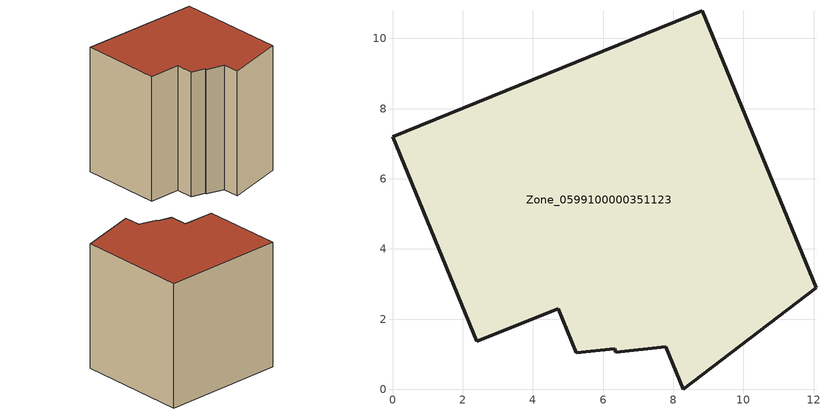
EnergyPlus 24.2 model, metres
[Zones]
Zone_0599100000351123
 floor ground (C_G): 0,7.2 8.82,10.79 12.07,2.89 8.29,0 7.79,1.21 6.36,1.05 6.34,1.16 5.24,1.04 4.72,2.3 2.4,1.37 z0
 wall outside (C_F): 8.82,10.79 0,7.2 2.4,1.37 4.72,2.3 5.24,1.04 6.34,1.16 6.36,1.05 7.79,1.21 8.29,0 12.07,2.89 8.82,10.79 z0:9.73
 roof outside (C_R): 12.07,2.89 8.82,10.79 0,7.2 2.4,1.37 4.72,2.3 5.24,1.04 6.34,1.16 6.36,1.05 7.79,1.21 8.29,0 z9.73
[BUILDING]
Pand.0599100000351123: North Axis=0; Terrain=City; Loads Convergence Tolerance Value=0.04; Temperature Convergence Tolerance Value=0.4; Solar Distribution=FullExterior; Maximum Number of Warmup Days=25; Minimum Number of Warmup Days=1
[Site:Location]
Rotterdam.The.Hague.AP_ZH_NLD Design_Conditions: Latitude=51.96; Longitude=4.45; Time Zone=1; Elevation=-4.5
[SITE:GROUNDTEMPERATURE:BUILDINGSURFACE]
18, 18, 18, 18, 18, 18, 18, 18, 18, 18, 18, 18
[MATERIAL] Thermal Absorptance=0.9; Solar Absorptance=0.7; Visible Absorptance=0.7
Name | Roughness | Thickness | Conductivity | Density | Specific Heat
G.TC.1992-2005 | MediumSmooth | 0.15 | 0.06 | 540 | 1210
F.TC.1992-2005 | Rough | 0.3 | 0.12 | 1920 | 840
R.TC.1992-2005 | MediumRough | 0.2 | 0.08 | 1500 | 1000
[CONSTRUCTION]
C_G: G.TC.1992-2005
C_F: F.TC.1992-2005
C_R: R.TC.1992-2005
[ZONE]
Zone_0599100000351123: Type=1; Multiplier=1; Ceiling Height=Autocalculate; Volume=Autocalculate; Floor Area=autocalculate; Part of Total Floor Area=Yes
[ZONEINFILTRATION:DESIGNFLOWRATE]
Infil_Zone_0599100000351123: Zone or ZoneList or Space or SpaceList=Zone_0599100000351123; Schedule=AlwaysOn; Design Flow Rate Calculation Method=Flow/Area; Flow Rate per Floor Area=0.0015; Constant Term Coefficient=1; Temperature Term Coefficient=0; Velocity Term Coefficient=0; Velocity Squared Term Coefficient=0
[HVACTEMPLATE:ZONE:IDEALLOADSAIRSYSTEM]
Zone_0599100000351123: Maximum Heating Supply Air Temperature=50; Minimum Cooling Supply Air Temperature=13; Maximum Heating Supply Air Humidity Ratio=0.0156; Minimum Cooling Supply Air Humidity Ratio=0.0077; Heating Limit=NoLimit; Cooling Limit=NoLimit; Dehumidification Control Type=ConstantSensibleHeatRatio; Cooling Sensible Heat Ratio=0.7; Dehumidification Setpoint=60; Humidification Control Type=None; Humidification Setpoint=30; Outdoor Air Method=None; Outdoor Air Flow Rate per Person=0.00944; Outdoor Air Flow Rate per Zone Floor Area=0; Outdoor Air Flow Rate per Zone=0; Demand Controlled Ventilation Type=None; Outdoor Air Economizer Type=NoEconomizer; Heat Recovery Type=None; Sensible Heat Recovery Effectiveness=0.7; Latent Heat Recovery Effectiveness=0.65
[ZONECONTROL:THERMOSTAT]
ThermostatControl_Zone_0599100000351123: Zone or ZoneList=Zone_0599100000351123; Control Type Schedule=DualSetpointControlType; Control 1=Thermostat_Zone_0599100000351123; Temperature Difference Between Cutout And Setpoint=0
[THERMOSTATSETPOINT:DUALSETPOINT]
Thermostat_Zone_0599100000351123: Heating Setpoint Temperature Schedule=HeatingSetpoint_Zone_0599100000351123; Cooling Setpoint Temperature Schedule=CoolingSetpoint_Zone_0599100000351123
[SCHEDULE:COMPACT]
HeatingSetpoint_Zone_0599100000351123: Through: 12/31, For: AllDays, Until: 24:00, 21
CoolingSetpoint_Zone_0599100000351123: Through: 12/31, For: AllDays, Until: 24:00, 24
DualSetpointControlType: Through: 12/31, For: AllDays, Until: 24:00, 4
AlwaysOn: Through: 12/31, For: AllDays, Until: 24:00, 1
